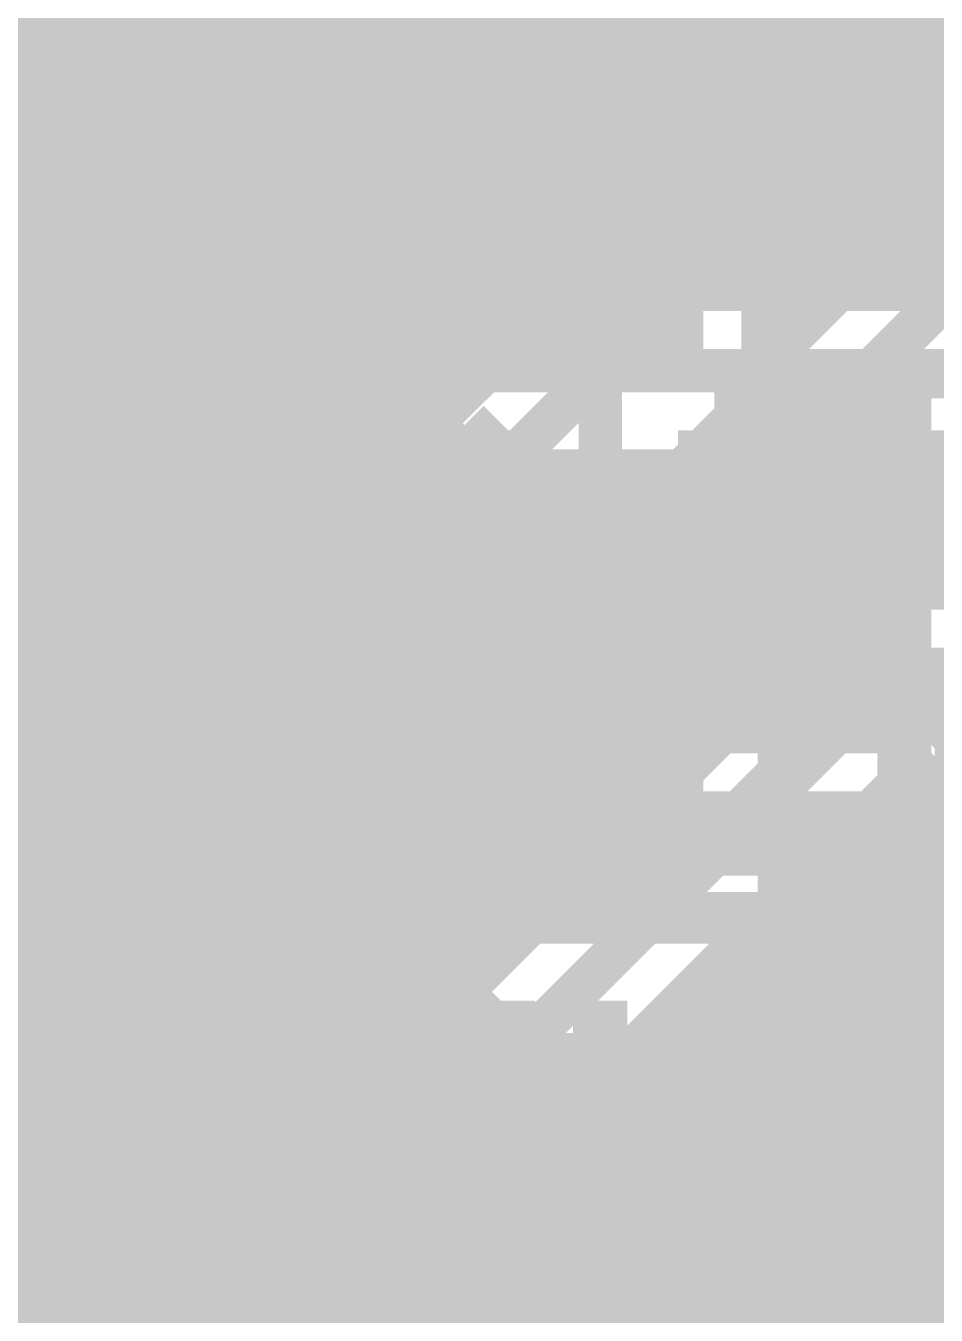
# Model space of a CAD drawing. Extents: x -72 to 72, y -47 to 50.
# Drawn here: x 37.32 to 41.58, y 7.9 to 13.93 of the extents above; entities that cross this region are included whole.
import ezdxf

# ---------------------------------------------------------------- set-up
doc = ezdxf.new("R2010")
doc.units = 0
doc.header["$MEASUREMENT"] = 0
doc.layers.get('0').update_dxf_attribs({"linetype": 'CONTINUOUS'})
for name, color, linetype in [('22-303-0_BOT', 7, 'CONTINUOUS'), ('22-303-0_DRD', 7, 'CONTINUOUS'), ('22-303-0_GND', 6, 'CONTINUOUS'), ('22-303-0_IN1', 4, 'CONTINUOUS'), ('22-303-0_IN2', 3, 'CONTINUOUS'), ('22-303-0_PWR', 5, 'CONTINUOUS'), ('22-303-0_SMB', 10, 'CONTINUOUS'), ('22-303-0_SMT', 14, 'CONTINUOUS'), ('22-303-0_SPB', 9, 'CONTINUOUS'), ('22-303-0_SPT', 12, 'CONTINUOUS'), ('22-303-0_SSB', 11, 'CONTINUOUS'), ('22-303-0_SST', 13, 'CONTINUOUS'), ('22-303-0_TOP', 8, 'CONTINUOUS'), ('THRUHOLE_TAP', 7, 'CONTINUOUS')]:
    doc.layers.add(name, color=color, linetype=linetype)

# ---------------------------------------------------------------- blocks, each defined once
blk = doc.blocks.new('RECTANGLE_4')
blk.add_solid([(0.4826, 0.4064), (0.4826, -0.4064), (-0.4826, 0.4064), (-0.4826, -0.4064)])
blk = doc.blocks.new('ROUND_48')
at = {"const_width": 0.29972}
blk.add_lwpolyline([(-0.14986, 0, 1), (0.14986, 0, 1)], format="xyb", close=True, dxfattribs=at)
blk = doc.blocks.new('RECTANGLE_57')
blk.add_solid([(0.635, 0.508), (0.635, -0.508), (-0.635, 0.508), (-0.635, -0.508)])
blk = doc.blocks.new('ROUND_81')
at = {"const_width": 0.0635}
blk.add_lwpolyline([(-0.03175, 0, 1), (0.03175, 0, 1)], format="xyb", close=True, dxfattribs=at)
blk = doc.blocks.new('ROUND_82')
at = {"const_width": 0.50038}
blk.add_lwpolyline([(-0.25019, 0, 1), (0.25019, 0, 1)], format="xyb", close=True, dxfattribs=at)
blk = doc.blocks.new('ROUND_53')
at = {"const_width": 0.29972}
blk.add_lwpolyline([(-0.14986, 0, 1), (0.14986, 0, 1)], format="xyb", close=True, dxfattribs=at)
blk = doc.blocks.new('RECTANGLE_8')
blk.add_solid([(0.4064, 0.4826), (0.4064, -0.4826), (-0.4064, 0.4826), (-0.4064, -0.4826)])
blk = doc.blocks.new('RECTANGLE_9')
blk.add_solid([(0.508, 0.9017), (0.508, -0.9017), (-0.508, 0.9017), (-0.508, -0.9017)])
blk = doc.blocks.new('ROUND_95')
at = {"const_width": 0.10033}
blk.add_lwpolyline([(-0.050164, 0, 1), (0.050164, 0, 1)], format="xyb", close=True, dxfattribs=at)

msp = doc.modelspace()

# ---------------------------------------------------------------- linework, layer by layer
at = {"layer": '22-303-0_BOT'}
for points, const_width in [([(39.116, 18.796), (39.116, 16.764), (39.37, 16.51), (40.64, 16.51), (41.656, 15.494), (41.656, 12.7), (40.894, 11.938), (40.894, 10.4902), (40.64, 10.2362), (40.005, 10.2362)], 0.2032), ([(38.989, 14.91996), (38.989, 10.35304)], 0.254), ([(39.2176, 14.69136), (39.2176, 13.335)], 0.254), ([(39.2176, 14.69136), (39.2176, 10.12444)], 0.254), ([(40.7924, 14.6812), (40.7924, 13.335)], 0.254), ([(40.8178, 14.67104), (40.8178, 12.43584)], 0.254), ([(41.2496, 14.6812), (41.2496, 12.86764)], 0.254), ([(41.0464, 14.63548), (41.0464, 12.66444)], 0.254), ([(37.973, 14.4018), (37.973, 13.589)], 0.254), ([(38.9128, 14.4018), (38.9128, 12.7762)], 0.254), ([(39.2176, 14.0208), (38.9128, 14.0208)], 0.254), ([(41.2496, 14.0208), (40.7924, 14.0208)], 0.254), ([(39.2176, 13.7922), (38.9128, 13.7922)], 0.254), ([(41.2496, 13.7922), (40.7924, 13.7922)], 0.254), ([(37.0332, 13.589), (37.973, 13.589)], 0.254), ([(38.9128, 13.589), (37.973, 13.589)], 0.254), ([(37.973, 12.7762), (37.973, 13.589)], 0.254), ([(38.735, 11.43), (37.973, 12.192), (37.973, 13.589)], 0.2032), ([(39.2176, 13.5636), (38.9128, 13.5636)], 0.254), ([(41.2496, 13.5636), (40.7924, 13.5636)], 0.254), ([(41.2496, 13.335), (38.9128, 13.335)], 0.254), ([(39.2176, 13.335), (39.2176, 11.9126)], 0.254), ([(40.7924, 13.335), (39.2176, 13.335)], 0.254), ([(40.7924, 13.335), (40.7924, 12.41044)], 0.254), ([(39.2176, 13.1064), (38.9128, 13.1064)], 0.254), ([(41.2496, 13.1064), (40.7924, 13.1064)], 0.254), ([(39.2176, 12.8778), (38.9128, 12.8778)], 0.254), ([(41.2496, 12.8778), (40.7924, 12.8778)], 0.254), ([(41.2496, 12.86764), (40.7924, 12.41044)], 0.254), ([(38.9128, 12.7762), (37.0332, 12.7762)], 0.254), ([(37.3888, 12.7762), (37.3888, 10.9728)], 0.254), ([(37.6174, 12.7762), (37.6174, 10.9728)], 0.254), ([(37.846, 12.7762), (37.846, 10.9728)], 0.254), ([(38.0746, 12.7762), (38.0746, 10.9728)], 0.254), ([(38.3032, 12.7762), (38.3032, 10.9728)], 0.254), ([(38.5318, 12.7762), (38.5318, 10.9728)], 0.254), ([(38.7604, 12.7762), (38.7604, 10.9728)], 0.254), ([(39.2176, 12.6492), (35.19424, 12.6492)], 0.254), ([(41.03116, 12.6492), (40.7924, 12.6492)], 0.254), ([(40.005, 12.6238), (40.005, 11.43)], 0.2032), ([(40.005, 11.43), (40.005, 12.6238)], 0.2032), ([(40.005, 11.43), (40.005, 12.6238)], 0.2032), ([(39.2176, 12.4206), (35.3568, 12.4206)], 0.254), ([(39.2176, 12.192), (35.40252, 12.192)], 0.254), ([(39.2176, 11.9634), (36.6268, 11.9634)], 0.254), ([(39.5986, 11.9126), (39.2176, 11.9126)], 0.254), ([(39.4462, 11.9126), (39.4462, 11.66114)], 0.254), ([(39.5986, 11.9126), (39.5986, 11.87704)], 0.254), ([(39.5986, 11.9126), (39.5986, 11.87704)], 0.254), ([(39.5986, 11.9126), (39.5986, 11.87704)], 0.254), ([(39.48176, 11.7348), (36.6268, 11.7348)], 0.254), ([(39.40556, 11.5062), (36.6268, 11.5062)], 0.254), ([(39.4208, 11.2776), (36.6268, 11.2776)], 0.254), ([(39.4462, 11.19886), (39.4462, 10.9474)], 0.254), ([(39.5351, 11.049), (36.6268, 11.049)], 0.254), ([(38.9128, 10.9728), (37.0332, 10.9728)], 0.254), ([(38.9128, 10.9728), (38.9128, 10.42924)], 0.254), ([(39.64178, 10.9474), (39.2176, 10.9474)], 0.254), ([(39.2176, 10.9474), (39.2176, 10.12444)], 0.254), ([(42.672, 10.922), (41.656, 10.922), (41.402, 10.668), (41.402, 9.12876), (41.656, 8.87476), (42.01414, 8.87476)], 0.2032), ([(39.2176, 10.8204), (38.9128, 10.8204)], 0.254), ([(39.2176, 10.5918), (38.9128, 10.5918)], 0.254), ([(38.9128, 10.42924), (39.2176, 10.12444)], 0.254), ([(39.2176, 10.3632), (38.97884, 10.3632)], 0.254), ([(40.005, 8.8138), (39.9542, 8.8138), (38.608, 10.16), (37.973, 10.16)], 0.2032), ([(38.84676, 9.3472), (37.0332, 9.3472)], 0.254), ([(37.3888, 9.3472), (37.3888, 8.27278)], 0.254), ([(37.6174, 9.3472), (37.6174, 8.2804)], 0.254), ([(37.846, 9.3472), (37.846, 8.2804)], 0.254), ([(38.0746, 9.3472), (38.0746, 8.2804)], 0.254), ([(38.3032, 9.3472), (38.3032, 8.2804)], 0.254), ([(38.5318, 9.3472), (38.5318, 8.2804)], 0.254), ([(38.7604, 9.3472), (38.7604, 8.2804)], 0.254), ([(38.84676, 9.3472), (39.2176, 8.97636), (39.2176, 8.2804)], 0.254), ([(38.97376, 9.2202), (36.6268, 9.2202)], 0.254), ([(38.989, 9.20496), (38.989, 8.2804)], 0.254), ([(35.687, 9.144), (35.687, 8.128), (36.322, 7.493), (37.084, 7.493), (37.465, 7.874), (41.66362, 7.874), (42.01414, 8.22452)], 0.2032), ([(39.20236, 8.9916), (36.6268, 8.9916)], 0.254), ([(39.2176, 8.97636), (39.2176, 8.2804)], 0.254), ([(39.2176, 8.763), (36.6268, 8.763)], 0.254), ([(39.2176, 8.5344), (37.02304, 8.5344)], 0.254), ([(39.2176, 8.3058), (37.15258, 8.3058)], 0.254), ([(39.2176, 8.2804), (37.465, 8.2804)], 0.254)]:
    msp.add_lwpolyline(points, dxfattribs=dict(at, const_width=const_width))
at = {"layer": '22-303-0_BOT', "const_width": 0.254}
for points in [[(39.5986, 11.87704, 0.2113087), (39.40084, 11.43)], [(39.5986, 11.87704, 0.2113087), (39.40084, 11.43)], [(39.40048, 11.43, 0.2356239), (39.64147, 10.94699)], [(39.40048, 11.43, 0.2356239), (39.64147, 10.94699)], [(37.465, 8.2804, 0.1977686), (37.1789, 8.16263)], [(37.465, 8.2804, 0.1977686), (37.1789, 8.16263)]]:
    msp.add_lwpolyline(points, format="xyb", dxfattribs=at)
at = {"layer": '22-303-0_DRD', "const_width": 0.254}
for points in [[(39.37, 12.065), (38.1, 10.795)], [(39.37, 10.795), (38.1, 12.065)], [(39.37, 12.065), (38.1, 10.795)], [(39.37, 10.795), (38.1, 12.065)], [(39.37, 12.065), (38.1, 10.795)], [(39.37, 10.795), (38.1, 12.065)], [(39.37, 12.065), (38.1, 10.795)], [(39.37, 10.795), (38.1, 12.065)], [(40.64, 12.065), (39.37, 10.795)], [(40.64, 10.795), (39.37, 12.065)], [(40.64, 12.065), (39.37, 10.795)], [(40.64, 10.795), (39.37, 12.065)], [(40.64, 12.065), (39.37, 10.795)], [(40.64, 10.795), (39.37, 12.065)], [(42.64914, 10.922), (41.37914, 9.652)], [(42.64914, 9.652), (41.37914, 10.922)], [(42.64914, 10.922), (41.37914, 9.652)], [(42.64914, 9.652), (41.37914, 10.922)], [(38.735, 9.525), (37.465, 8.255)], [(38.735, 8.255), (37.465, 9.525)], [(38.735, 9.525), (37.465, 8.255)], [(38.735, 8.255), (37.465, 9.525)], [(37.211, 8.763), (35.941, 7.493)]]:
    msp.add_lwpolyline(points, dxfattribs=at)
at = {"layer": '22-303-0_IN1', "const_width": 0.2032}
for points in [[(52.832, 7.112), (52.578, 6.858), (47.752, 6.858), (44.323, 10.287), (44.323, 13.335), (43.942, 13.716), (34.163, 13.716), (32.131, 15.748), (32.131, 20.574), (31.115, 21.59), (30.607, 21.59)], [(36.576, 8.128), (36.576, 10.16), (39.497, 13.081), (43.688, 13.081)]]:
    msp.add_lwpolyline(points, dxfattribs=at)
at = {"layer": '22-303-0_IN2'}
for points, const_width in [([(37.6174, 17.6276), (37.6174, 11.90244)], 0.254), ([(37.846, 17.6276), (37.846, 12.13104)], 0.254), ([(38.0746, 17.6276), (38.0746, 12.35964)], 0.254), ([(38.3032, 17.6276), (38.3032, 12.58824)], 0.254), ([(38.5318, 17.6276), (38.5318, 12.71778)], 0.254), ([(38.7604, 17.6276), (38.7604, 12.7254)], 0.254), ([(38.989, 17.6276), (38.989, 12.7254)], 0.254), ([(39.2176, 17.6276), (39.2176, 12.7254)], 0.254), ([(39.4462, 17.6276), (39.4462, 12.7254)], 0.254), ([(39.6748, 17.6276), (39.6748, 12.7254)], 0.254), ([(39.9034, 17.6276), (39.9034, 12.7254)], 0.254), ([(40.132, 17.6276), (40.132, 12.7254)], 0.254), ([(40.3606, 17.6276), (40.3606, 12.7254)], 0.254), ([(41.5036, 14.87678), (41.5036, 12.7254)], 0.254), ([(40.5892, 14.81582), (40.5892, 12.7254)], 0.254), ([(37.3888, 14.75486), (37.3888, 11.67384)], 0.254), ([(-27.686, 14.732), (-23.876, 14.732), (-20.828, 11.684), (-19.558, 11.684), (-18.415, 10.541), (-11.303, 10.541), (-6.096, 5.334), (16.383, 5.334), (17.399, 4.318), (19.558, 4.318), (20.574, 5.334), (31.369, 5.334), (33.401, 7.366), (37.846, 7.366), (41.402, 10.922), (42.672, 10.922)], 0.2032), ([(40.8178, 14.67104), (40.8178, 12.7254)], 0.254), ([(41.275, 14.69136), (41.275, 12.7254)], 0.254), ([(41.0464, 14.63548), (41.0464, 12.7254)], 0.254), ([(44.0436, 14.0208), (36.18484, 14.0208)], 0.254), ([(44.0436, 13.7922), (35.95624, 13.7922)], 0.254), ([(43.32478, 13.5636), (35.72764, 13.5636)], 0.254), ([(43.13936, 13.335), (35.49904, 13.335)], 0.254), ([(43.08348, 13.1064), (35.27044, 13.1064)], 0.254), ([(42.94886, 12.8778), (35.04184, 12.8778)], 0.254), ([(42.73296, 12.7254), (38.608, 12.7254)], 0.254), ([(38.37178, 12.6492), (35.19424, 12.6492)], 0.254), ([(38.32098, 12.60602), (35.39236, 9.6774)], 0.254), ([(38.13556, 12.4206), (35.3568, 12.4206)], 0.254), ([(26.289, 10.16), (27.178, 9.271), (35.56, 9.271), (38.608, 12.319), (43.18, 12.319)], 0.2032), ([(37.90696, 12.192), (35.40252, 12.192)], 0.254), ([(37.67836, 11.9634), (35.3568, 11.9634)], 0.254), ([(38.77564, 11.9126), (36.068, 9.20496)], 0.254), ([(38.7604, 11.89736), (38.7604, 8.85444)], 0.254), ([(39.64178, 11.9126), (38.77564, 11.9126)], 0.254), ([(38.989, 11.9126), (38.989, 9.08304)], 0.254), ([(39.2176, 11.9126), (39.2176, 9.31164)], 0.254), ([(39.4462, 11.9126), (39.4462, 11.66114)], 0.254), ([(42.73296, 11.9126), (40.36822, 11.9126)], 0.254), ([(40.5892, 11.9126), (40.5892, 11.58494)], 0.254), ([(40.8178, 11.9126), (40.8178, 10.91184)], 0.254), ([(41.0464, 11.9126), (41.0464, 11.14044)], 0.254), ([(41.275, 11.9126), (41.275, 11.30808)], 0.254), ([(41.5036, 11.9126), (41.5036, 11.3284)], 0.254), ([(37.44976, 11.7348), (35.19424, 11.7348)], 0.254), ([(39.48176, 11.7348), (38.59784, 11.7348)], 0.254), ([(43.02506, 11.7348), (40.5257, 11.7348)], 0.254), ([(38.5318, 11.66876), (38.5318, 8.62584)], 0.254), ([(37.22116, 11.5062), (34.30524, 11.5062)], 0.254), ([(39.40556, 11.5062), (38.36924, 11.5062)], 0.254), ([(42.51706, 11.5062), (40.60444, 11.5062)], 0.254), ([(38.3032, 11.44016), (38.3032, 8.39724)], 0.254), ([(39.4208, 11.2776), (38.14064, 11.2776)], 0.254), ([(41.20388, 11.2776), (40.5892, 11.2776)], 0.254), ([(40.5892, 11.27506), (40.5892, 10.68324)], 0.254), ([(42.22496, 11.3284), (41.402, 11.3284)], 0.254), ([(38.0746, 11.21156), (38.0746, 8.16864)], 0.254), ([(41.11498, 11.20902), (37.67836, 7.7724)], 0.254), ([(39.4462, 11.19886), (39.4462, 9.54024)], 0.254), ([(39.5351, 11.049), (37.91204, 11.049)], 0.254), ([(40.95496, 11.049), (40.4749, 11.049)], 0.254), ([(37.846, 10.98296), (37.846, 7.94004)], 0.254), ([(39.6748, 10.922), (39.6748, 9.76884)], 0.254), ([(40.3606, 10.93978), (40.3606, 10.45464)], 0.254), ([(40.72636, 10.8204), (37.68344, 10.8204)], 0.254), ([(39.9034, 10.8331), (39.9034, 9.99744)], 0.254), ([(40.132, 10.83818), (40.132, 10.22604)], 0.254), ([(37.6174, 10.75436), (37.6174, 7.7724)], 0.254), ([(40.49776, 10.5918), (37.45484, 10.5918)], 0.254), ([(37.3888, 10.52576), (37.3888, 7.7724)], 0.254), ([(41.56964, 10.5156), (38.1381, 7.08152)], 0.254), ([(42.22496, 10.5156), (41.56964, 10.5156)], 0.254), ([(41.5036, 10.44956), (41.5036, 6.64464)], 0.254), ([(40.26916, 10.3632), (37.22624, 10.3632)], 0.254), ([(42.44086, 10.3632), (41.41724, 10.3632)], 0.254), ([(41.275, 10.22096), (41.275, 6.41604)], 0.254), ([(40.04056, 10.1346), (36.99764, 10.1346)], 0.254), ([(42.3672, 10.1346), (41.18864, 10.1346)], 0.254), ([(41.0464, 9.99236), (41.0464, 6.18744)], 0.254), ([(39.81196, 9.906), (36.76904, 9.906)], 0.254), ([(42.32148, 9.906), (40.96004, 9.906)], 0.254), ([(40.8178, 9.76376), (40.8178, 5.95884)], 0.254), ([(39.58336, 9.6774), (36.54044, 9.6774)], 0.254), ([(42.3672, 9.6774), (40.73144, 9.6774)], 0.254), ([(40.5892, 9.53516), (40.5892, 5.73024)], 0.254), ([(39.35476, 9.4488), (36.31184, 9.4488)], 0.254), ([(42.50182, 9.4488), (40.50284, 9.4488)], 0.254), ([(40.3606, 9.30656), (40.3606, 5.50164)], 0.254), ([(39.12616, 9.2202), (36.08324, 9.2202)], 0.254), ([(42.35704, 9.2202), (40.27424, 9.2202)], 0.254), ([(40.132, 9.07796), (40.132, 5.4864)], 0.254), ([(38.89756, 8.9916), (36.28644, 8.9916)], 0.254), ([(42.32148, 8.9916), (40.04564, 8.9916)], 0.254), ([(39.9034, 8.84936), (39.9034, 5.4864)], 0.254), ([(38.66896, 8.763), (36.51504, 8.763)], 0.254), ([(42.37736, 8.763), (39.81704, 8.763)], 0.254), ([(39.6748, 8.62076), (39.6748, 5.4864)], 0.254), ([(38.44036, 8.5344), (37.02304, 8.5344)], 0.254), ([(42.56278, 8.5344), (39.58844, 8.5344)], 0.254), ([(39.4462, 8.39216), (39.4462, 5.4864)], 0.254), ([(38.21176, 8.3058), (37.15258, 8.3058)], 0.254), ([(43.16476, 8.3058), (39.35984, 8.3058)], 0.254), ([(39.2176, 8.16356), (39.2176, 5.4864)], 0.254), ([(37.98316, 8.0772), (37.17798, 8.0772)], 0.254), ([(42.93616, 8.0772), (39.13124, 8.0772)], 0.254), ([(38.989, 7.93496), (38.989, 5.4864)], 0.254), ([(37.75456, 7.8486), (37.11194, 7.8486)], 0.254), ([(42.70756, 7.8486), (38.90264, 7.8486)], 0.254)]:
    msp.add_lwpolyline(points, dxfattribs=dict(at, const_width=const_width))
at = {"layer": '22-303-0_IN2', "const_width": 0.254}
for points in [[(38.608, 12.7254, 0.1989133), (38.32063, 12.60637)], [(38.608, 12.7254, 0.1989133), (38.32063, 12.60637)], [(39.64178, 11.9126, 0.2356241), (39.40099, 11.43)], [(39.64178, 11.9126, 0.2356241), (39.40099, 11.43)], [(40.60952, 11.43, 0.2356241), (40.36852, 11.913)], [(40.60952, 11.43, 0.2356241), (40.36852, 11.913)], [(39.40048, 11.43, 0.4142136), (40.005, 10.82548)], [(39.40048, 11.43, 0.4142136), (40.005, 10.82548)], [(40.005, 10.82548, 0.4142136), (40.60952, 11.43)], [(40.005, 10.82548, 0.4142136), (40.60952, 11.43)], [(41.402, 11.3284, 0.1989133), (41.11463, 11.20937)], [(41.402, 11.3284, 0.1989133), (41.11463, 11.20937)]]:
    msp.add_lwpolyline(points, format="xyb", dxfattribs=at)
at = {"layer": '22-303-0_SSB', "const_width": 0.1524}
for points in [[(39.116, 16.637), (39.116, 12.573), (34.544, 12.573), (34.544, 14.351), (34.798, 14.605), (34.544, 14.859), (34.544, 16.637), (39.116, 16.637)], [(39.1795, 11.8745), (39.1795, 14.7955), (40.8178, 14.7955), (40.8178, 11.8745), (39.1795, 11.8745)], [(41.3004, 14.11986), (41.47058, 14.00048), (41.64076, 13.94206), (41.97858, 13.94206), (42.14876, 14.00048), (42.3164, 14.11986), (42.3164, 14.2367), (42.14876, 14.35608), (41.97858, 14.4145), (41.64076, 14.4145), (41.47058, 14.35608), (41.3004, 14.2367), (41.3004, 14.11986)], [(41.47058, 13.10386), (41.3004, 13.16228), (41.3004, 13.51788), (41.47058, 13.5763), (41.8084, 13.5763), (41.97858, 13.45946), (41.97858, 13.10386), (42.3164, 13.10386), (42.3164, 13.5763)], [(41.8084, 12.5603), (41.3004, 12.7381)], [(41.8084, 12.26566), (41.8084, 12.62126), (41.97858, 12.7381), (42.14876, 12.7381), (42.3164, 12.62126), (42.3164, 12.26566), (41.3004, 12.26566)], [(34.544, 8.128), (34.544, 12.192), (39.116, 12.192), (39.116, 10.414), (38.862, 10.16), (39.116, 9.906), (39.116, 8.128), (34.544, 8.128)], [(40.82796, 11.1887), (41.3004, 11.1887), (41.06418, 11.86688), (40.9448, 11.86688), (40.9448, 10.85088)], [(39.1795, 8.0645), (39.1795, 10.9855), (40.8178, 10.9855), (40.8178, 8.0645), (39.1795, 8.0645)], [(41.53154, 7.84352), (41.53154, 9.90092), (44.30014, 9.90092), (44.30014, 7.84352), (41.53154, 7.84352)], [(37.58184, 8.51662), (37.58184, 9.53262), (37.69868, 9.36498)], [(38.65626, 8.6868), (38.59784, 8.51662), (38.35908, 8.51662), (38.30066, 8.6868), (38.18128, 8.85698), (38.18128, 9.36498), (38.24224, 9.53262), (38.59784, 9.53262), (38.65626, 9.36498), (38.65626, 8.6868)], [(38.42004, 8.85698), (38.18128, 8.51662)], [(37.46246, 8.51662), (37.69868, 8.51662)]]:
    msp.add_lwpolyline(points, dxfattribs=at)
at = {"layer": '22-303-0_SST', "const_width": 0.1524}
for points in [[(41.4655, 14.7955), (38.5445, 14.7955), (38.5445, 13.1572), (41.4655, 13.1572), (41.4655, 14.7955)], [(37.29736, 13.85824), (36.82492, 13.85824), (37.06114, 14.53642), (37.18052, 14.53642), (37.18052, 13.52042)], [(37.84092, 13.52042), (37.72154, 13.68806), (37.66312, 13.85824), (37.66312, 14.19606), (37.72154, 14.36624), (37.84092, 14.53642), (37.95776, 14.53642), (38.07714, 14.36624), (38.13556, 14.19606), (38.13556, 13.85824), (38.07714, 13.68806), (37.95776, 13.52042), (37.84092, 13.52042)], [(36.703, 10.033), (36.703, 12.827), (42.037, 12.827), (42.037, 10.033), (36.703, 10.033)], [(41.4655, 9.7155), (38.5445, 9.7155), (38.5445, 8.0772), (41.4655, 8.0772), (41.4655, 9.7155)], [(37.29736, 8.77824), (36.82492, 8.77824), (37.06114, 9.45642), (37.18052, 9.45642), (37.18052, 8.44042)], [(37.66312, 8.60806), (37.72154, 8.44042), (38.07714, 8.44042), (38.13556, 8.60806), (38.13556, 8.94842), (38.01872, 9.11606), (37.66312, 9.11606), (37.66312, 9.45642), (38.13556, 9.45642)]]:
    msp.add_lwpolyline(points, dxfattribs=at)
at = {"layer": '22-303-0_TOP'}
for points, const_width in [([(45.20946, 8.49122), (45.10278, 8.382), (42.672, 8.382), (41.275, 9.779), (39.878, 9.779), (39.37, 10.287), (39.37, 11.684), (40.005, 12.319), (40.005, 14.859), (39.751, 15.113), (37.592, 15.113), (36.703, 16.002), (34.29, 16.002)], 0.2032), ([(32.08782, 14.52118), (32.512, 14.097), (39.1668, 14.097), (39.2938, 13.97)], 0.635), ([(45.20946, 14.34084), (41.08704, 14.34084), (40.7162, 13.97)], 0.2032), ([(41.0464, 11.43), (41.148, 11.43), (41.148, 12.192), (42.6466, 13.6906), (45.20946, 13.6906)], 0.2032), ([(38.5826, 13.4747), (32.7533, 13.4747)], 0.254), ([(37.3888, 13.4747), (37.3888, 12.6365)], 0.254), ([(37.6174, 13.4747), (37.6174, 12.6365)], 0.254), ([(37.846, 13.4747), (37.846, 12.6365)], 0.254), ([(38.0746, 13.4747), (38.0746, 12.6365)], 0.254), ([(38.3032, 13.4747), (38.3032, 12.6365)], 0.254), ([(38.5318, 13.4747), (38.5318, 4.4323)], 0.254), ([(38.5826, 13.4747), (38.5826, 13.1826)], 0.254), ([(38.5826, 13.335), (32.7533, 13.335)], 0.254), ([(39.5986, 13.1826), (38.5826, 13.1826)], 0.254), ([(38.7604, 13.1826), (38.7604, 9.6774)], 0.254), ([(38.989, 13.1826), (38.989, 11.82624)], 0.254), ([(39.2176, 13.1826), (39.2176, 12.10564)], 0.254), ([(39.4462, 13.1826), (39.4462, 12.33424)], 0.254), ([(39.5986, 13.1826), (39.5986, 12.48664)], 0.254), ([(39.5986, 13.1064), (32.7533, 13.1064)], 0.254), ([(39.5986, 12.8778), (32.7533, 12.8778)], 0.254), ([(39.5986, 12.6492), (35.19424, 12.6492)], 0.254), ([(38.5064, 12.6365), (36.8808, 12.6365), (36.8808, 10.2235)], 0.254), ([(37.6936, 12.6365), (37.6936, 11.43)], 0.254), ([(38.5064, 12.6365), (38.5064, 10.2235)], 0.254), ([(39.5986, 12.48664), (39.08552, 11.9761)], 0.254), ([(39.53256, 12.4206), (38.5064, 12.4206)], 0.254), ([(39.30396, 12.192), (38.5064, 12.192)], 0.254), ([(34.417, 5.842), (35.941, 5.842), (37.338, 7.239), (37.338, 8.382), (34.798, 10.922), (34.798, 12.192)], 0.2032), ([(39.07536, 11.9634), (38.5064, 11.9634)], 0.254), ([(38.96614, 11.7348), (38.5064, 11.7348)], 0.254), ([(38.9636, 11.684), (38.9636, 10.287)], 0.254), ([(38.9636, 11.5062), (38.5064, 11.5062)], 0.254), ([(36.8808, 11.43), (37.6936, 11.43)], 0.254), ([(37.6936, 10.2235), (37.6936, 11.43)], 0.254), ([(38.5064, 11.43), (37.6936, 11.43)], 0.254), ([(38.735, 11.43), (37.6936, 11.43), (38.735, 11.43)], 0.2032), ([(38.735, 11.43), (37.6936, 11.43)], 0.2032), ([(37.6936, 11.43), (38.735, 11.43)], 0.2032), ([(38.9636, 11.2776), (38.5064, 11.2776)], 0.254), ([(35.2044, 11.08964), (37.62502, 8.66902)], 0.254), ([(38.9636, 11.049), (38.5064, 11.049)], 0.254), ([(40.7162, 8.89), (40.894, 8.89), (42.164, 7.62), (45.847, 7.62), (46.355, 8.128), (46.355, 10.83564), (46.101, 11.08964), (45.20946, 11.08964)], 0.2032), ([(39.7764, 10.8712), (39.7764, 10.45464)], 0.254), ([(40.2336, 10.8712), (40.2336, 10.2235)], 0.254), ([(38.9636, 10.8204), (38.5064, 10.8204)], 0.254), ([(40.2336, 10.8204), (39.7764, 10.8204)], 0.254), ([(39.9034, 10.8331), (39.9034, 10.32764)], 0.254), ([(40.132, 10.83818), (40.132, 10.1854)], 0.254), ([(38.9636, 10.5918), (38.5064, 10.5918)], 0.254), ([(40.2336, 10.5918), (39.7764, 10.5918)], 0.254), ([(39.7764, 10.45464), (40.04564, 10.1854)], 0.254), ([(38.9636, 10.3632), (38.5064, 10.3632)], 0.254), ([(40.2336, 10.3632), (39.86784, 10.3632)], 0.254), ([(38.5064, 10.2235), (36.8808, 10.2235)], 0.254), ([(37.3888, 10.2235), (37.3888, 8.90524)], 0.254), ([(37.6174, 10.2235), (37.6174, 8.67664)], 0.254), ([(37.846, 10.2235), (37.846, 4.4323)], 0.254), ([(38.0746, 10.2235), (38.0746, 4.4323)], 0.254), ([(38.3032, 10.2235), (38.3032, 4.4323)], 0.254), ([(41.8592, 10.2235), (40.2336, 10.2235)], 0.254), ([(40.3606, 10.2235), (40.3606, 10.1854)], 0.254), ([(40.5892, 10.2235), (40.5892, 10.1854)], 0.254), ([(40.8178, 10.2235), (40.8178, 10.1854)], 0.254), ([(41.0464, 10.2235), (41.0464, 10.1854)], 0.254), ([(41.275, 10.2235), (41.275, 10.1854)], 0.254), ([(41.5036, 10.2235), (41.5036, 10.11428)], 0.254), ([(38.99408, 10.1346), (36.15944, 10.1346)], 0.254), ([(38.989, 10.14476), (38.989, 9.6774)], 0.254), ([(41.275, 10.1854), (40.04564, 10.1854)], 0.254), ([(42.3672, 10.1346), (41.47058, 10.1346)], 0.254), ([(41.5671, 10.06094), (42.36974, 9.25576)], 0.254), ([(39.08552, 9.9949), (39.40556, 9.6774)], 0.254), ([(39.17696, 9.906), (36.38804, 9.906)], 0.254), ([(39.2176, 9.86536), (39.2176, 9.6774)], 0.254), ([(39.40556, 9.6774), (36.61664, 9.6774)], 0.254), ([(38.5826, 9.6774), (38.5826, 8.1026)], 0.254), ([(39.40556, 9.6774), (38.5826, 9.6774)], 0.254), ([(38.5826, 9.4488), (36.84524, 9.4488)], 0.254), ([(40.005, 9.3726), (40.005, 8.1026)], 0.254), ([(38.5826, 9.2202), (37.07384, 9.2202)], 0.254), ([(38.5826, 8.9916), (37.30244, 8.9916)], 0.254), ([(39.2938, 8.89), (38.1, 8.89)], 0.2032), ([(39.2938, 8.89), (38.1, 8.89)], 0.2032), ([(38.5826, 8.89), (39.2938, 8.89)], 0.254), ([(39.2938, 8.1026), (39.2938, 8.89)], 0.254), ([(38.5826, 8.763), (37.53104, 8.763)], 0.254), ([(38.5826, 8.5344), (37.71392, 8.5344)], 0.254), ([(37.7444, 8.382), (37.7444, 7.239)], 0.254), ([(38.5826, 8.3058), (37.7444, 8.3058)], 0.254), ([(41.13276, 8.0772), (37.7444, 8.0772)], 0.254), ([(40.005, 8.1026), (38.5826, 8.1026)], 0.254), ([(38.7604, 8.1026), (38.7604, 7.1374)], 0.254), ([(38.989, 8.1026), (38.989, 7.1374)], 0.254), ([(39.2176, 8.1026), (39.2176, 7.1374)], 0.254), ([(39.4462, 8.1026), (39.4462, 7.1374)], 0.254), ([(39.6748, 8.1026), (39.6748, 7.1374)], 0.254), ([(39.9034, 8.1026), (39.9034, 7.1374)], 0.254), ([(41.10736, 8.1026), (40.005, 8.1026)], 0.254), ([(40.132, 8.1026), (40.132, 7.1374)], 0.254), ([(40.3606, 8.1026), (40.3606, 7.1374)], 0.254), ([(40.5892, 8.1026), (40.5892, 7.1374)], 0.254), ([(40.8178, 8.1026), (40.8178, 7.1374)], 0.254), ([(41.0464, 8.1026), (41.0464, 7.1374)], 0.254), ([(41.10736, 8.1026), (41.87698, 7.33298)], 0.254), ([(41.275, 7.93496), (41.275, 7.1374)], 0.254), ([(41.36136, 7.8486), (37.7444, 7.8486)], 0.254)]:
    msp.add_lwpolyline(points, dxfattribs=dict(at, const_width=const_width))
at = {"layer": '22-303-0_TOP', "const_width": 0.254}
for points in [[(39.08298, 11.97102, 0.1989124), (38.96409, 11.684)], [(39.7764, 10.8712, 0.0973858), (40.005, 10.82625)], [(39.7764, 10.8712, 0.0973858), (40.005, 10.82625)], [(40.005, 10.82548, 0.097385), (40.23389, 10.87049)], [(40.005, 10.82548, 0.097385), (40.23389, 10.87049)], [(38.9636, 10.287, 0.1989124), (39.08263, 9.99963)], [(38.9636, 10.287, 0.1989124), (39.08263, 9.99963)], [(41.56202, 10.06602, 0.1989124), (41.275, 10.18491)], [(41.56202, 10.06602, 0.1989124), (41.275, 10.18491)], [(37.7444, 8.382, 0.1989124), (37.62537, 8.66937)]]:
    msp.add_lwpolyline(points, format="xyb", dxfattribs=at)

# ---------------------------------------------------------------- block references
at = {"layer": '22-303-0_BOT'}
for name, p in [('RECTANGLE_4', (40.005, 14.0462)), ('RECTANGLE_57', (37.973, 13.589)), ('RECTANGLE_4', (40.005, 12.6238)), ('ROUND_48', (38.735, 11.43)), ('ROUND_48', (40.005, 11.43)), ('RECTANGLE_57', (37.973, 10.16)), ('RECTANGLE_4', (40.005, 10.2362)), ('ROUND_48', (38.1, 8.89)), ('RECTANGLE_4', (40.005, 8.8138))]:
    msp.add_blockref(name, p, dxfattribs=at)
at = {"layer": '22-303-0_GND'}
for name, p in [('ROUND_82', (40.005, 11.43)), ('ROUND_81', (38.735, 11.43)), ('ROUND_81', (38.1, 8.89))]:
    msp.add_blockref(name, p, dxfattribs=at)
at = {"layer": '22-303-0_IN1'}
for name, p in [('ROUND_53', (38.735, 11.43)), ('ROUND_48', (40.005, 11.43)), ('ROUND_53', (38.1, 8.89))]:
    msp.add_blockref(name, p, dxfattribs=at)
at = {"layer": '22-303-0_IN2'}
for name, p in [('ROUND_53', (38.735, 11.43)), ('ROUND_48', (40.005, 11.43)), ('ROUND_53', (38.1, 8.89))]:
    msp.add_blockref(name, p, dxfattribs=at)
at = {"layer": '22-303-0_PWR'}
for name, p in [('ROUND_82', (38.735, 11.43)), ('ROUND_81', (40.005, 11.43)), ('ROUND_82', (42.01414, 10.287)), ('ROUND_82', (38.1, 8.89))]:
    msp.add_blockref(name, p, dxfattribs=at)
at = {"layer": '22-303-0_SMB'}
for name, p in [('RECTANGLE_4', (40.005, 14.0462)), ('RECTANGLE_57', (37.973, 13.589)), ('RECTANGLE_4', (40.005, 12.6238)), ('RECTANGLE_57', (37.973, 10.16)), ('RECTANGLE_4', (40.005, 10.2362)), ('RECTANGLE_4', (40.005, 8.8138))]:
    msp.add_blockref(name, p, dxfattribs=at)
at = {"layer": '22-303-0_SMT'}
for name, p in [('RECTANGLE_8', (39.2938, 13.97)), ('RECTANGLE_8', (40.7162, 13.97)), ('RECTANGLE_9', (37.6936, 11.43)), ('RECTANGLE_9', (41.0464, 11.43)), ('RECTANGLE_8', (39.2938, 8.89)), ('RECTANGLE_8', (40.7162, 8.89))]:
    msp.add_blockref(name, p, dxfattribs=at)
at = {"layer": '22-303-0_SPB'}
for name, p in [('RECTANGLE_4', (40.005, 14.0462)), ('RECTANGLE_57', (37.973, 13.589)), ('RECTANGLE_4', (40.005, 12.6238)), ('RECTANGLE_57', (37.973, 10.16)), ('RECTANGLE_4', (40.005, 10.2362)), ('RECTANGLE_4', (40.005, 8.8138))]:
    msp.add_blockref(name, p, dxfattribs=at)
at = {"layer": '22-303-0_SPT'}
for name, p in [('RECTANGLE_8', (39.2938, 13.97)), ('RECTANGLE_8', (40.7162, 13.97)), ('RECTANGLE_9', (37.6936, 11.43)), ('RECTANGLE_9', (41.0464, 11.43)), ('RECTANGLE_8', (39.2938, 8.89)), ('RECTANGLE_8', (40.7162, 8.89))]:
    msp.add_blockref(name, p, dxfattribs=at)
at = {"layer": '22-303-0_TOP'}
for name, p in [('RECTANGLE_8', (39.2938, 13.97)), ('RECTANGLE_8', (40.7162, 13.97)), ('RECTANGLE_9', (37.6936, 11.43)), ('RECTANGLE_9', (41.0464, 11.43)), ('ROUND_48', (38.735, 11.43)), ('ROUND_48', (40.005, 11.43)), ('RECTANGLE_8', (39.2938, 8.89)), ('RECTANGLE_8', (40.7162, 8.89)), ('ROUND_48', (38.1, 8.89))]:
    msp.add_blockref(name, p, dxfattribs=at)
at = {"layer": 'THRUHOLE_TAP'}
for p in [(38.735, 11.43), (40.005, 11.43), (38.1, 8.89)]:
    msp.add_blockref('ROUND_95', p, dxfattribs=at)

doc.saveas('drawing.dxf')
